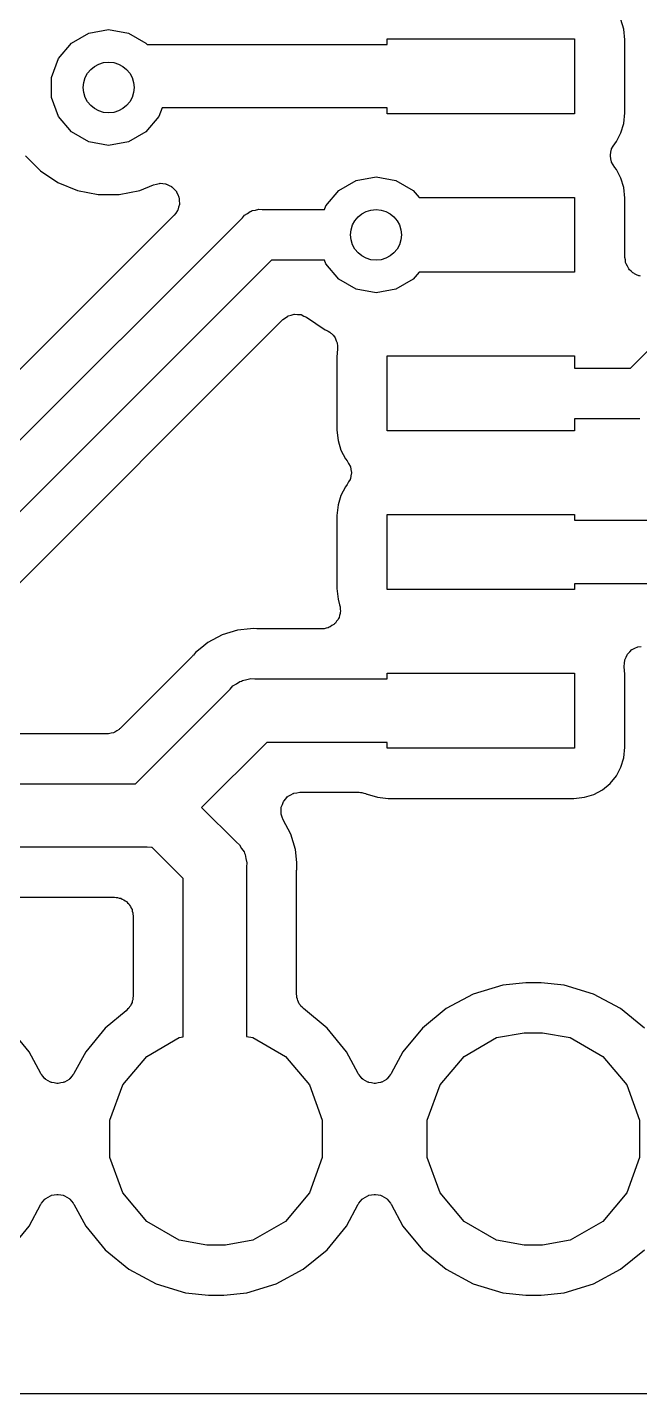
# Model space of a CAD drawing. Extents: x 91 to 190.2, y -113.9 to -59.9.
# Drawn here: x 127.53 to 132.43, y -113.13 to -102.19 of the extents above; entities that cross this region are included whole.
import ezdxf

# ---------------------------------------------------------------- set-up
doc = ezdxf.new("R2010")
doc.units = 0
doc.header["$MEASUREMENT"] = 0
doc.layers.add('BLACK', color=7, linetype='CONTINUOUS')

msp = doc.modelspace()

# ---------------------------------------------------------------- linework, layer by layer
at = {"layer": 'BLACK', "linetype": 'CONTINUOUS'}
for p, q in [((132.304, -102.202), (132.281, -102.126)), ((127.882, -102.314), (128.021, -102.234)), ((128.021, -102.234), (128.18, -102.206)), ((128.18, -102.206), (128.339, -102.234)), ((128.339, -102.234), (128.478, -102.314)), ((130.41, -102.326), (130.41, -102.28)), ((130.41, -102.28), (131.91, -102.28)), ((131.91, -102.28), (131.91, -102.88)), ((132.313, -102.287), (132.304, -102.202)), ((132.313, -102.873), (132.313, -102.287)), ((127.778, -102.438), (127.882, -102.314)), ((128.478, -102.314), (128.488, -102.326)), ((128.488, -102.326), (130.41, -102.326)), ((127.723, -102.589), (127.778, -102.438)), ((127.723, -102.751), (127.723, -102.589)), ((127.778, -102.902), (127.723, -102.751)), ((128.607, -102.834), (128.582, -102.902)), ((130.41, -102.834), (128.607, -102.834)), ((130.41, -102.88), (130.41, -102.834)), ((127.882, -103.026), (127.778, -102.902)), ((128.582, -102.902), (128.478, -103.026)), ((131.91, -102.88), (130.41, -102.88)), ((132.281, -103.034), (132.304, -102.958)), ((132.304, -102.958), (132.313, -102.873)), ((128.021, -103.106), (127.882, -103.026)), ((128.478, -103.026), (128.339, -103.106)), ((132.244, -103.103), (132.281, -103.034)), ((128.18, -103.134), (128.021, -103.106)), ((128.339, -103.106), (128.18, -103.134)), ((132.201, -103.189), (132.205, -103.165)), ((132.205, -103.165), (132.206, -103.164)), ((132.206, -103.162), (132.219, -103.141)), ((132.206, -103.164), (132.206, -103.162)), ((132.219, -103.141), (132.231, -103.12)), ((132.231, -103.12), (132.244, -103.103)), ((127.514, -103.216), (127.634, -103.336)), ((132.197, -103.213), (132.201, -103.189)), ((132.197, -103.215), (132.197, -103.213)), ((132.197, -103.217), (132.197, -103.215)), ((132.201, -103.241), (132.197, -103.217)), ((132.205, -103.265), (132.201, -103.241)), ((132.206, -103.266), (132.205, -103.265)), ((132.206, -103.268), (132.206, -103.266)), ((132.219, -103.289), (132.206, -103.268)), ((132.231, -103.31), (132.219, -103.289)), ((127.634, -103.336), (127.774, -103.43)), ((130.161, -103.414), (130.32, -103.386)), ((130.32, -103.386), (130.479, -103.414)), ((132.244, -103.327), (132.231, -103.31)), ((132.281, -103.396), (132.244, -103.327)), ((132.304, -103.472), (132.281, -103.396)), ((127.774, -103.43), (127.93, -103.494)), ((127.93, -103.494), (128.096, -103.527)), ((128.264, -103.527), (128.43, -103.494)), ((128.43, -103.494), (128.54, -103.449)), ((128.54, -103.449), (128.562, -103.444)), ((128.562, -103.444), (128.585, -103.438)), ((128.585, -103.438), (128.588, -103.438)), ((128.588, -103.438), (128.591, -103.437)), ((128.591, -103.437), (128.614, -103.44)), ((128.614, -103.44), (128.636, -103.442)), ((128.636, -103.442), (128.639, -103.444)), ((128.639, -103.444), (128.643, -103.444)), ((128.643, -103.444), (128.663, -103.455)), ((128.663, -103.455), (128.684, -103.464)), ((128.684, -103.464), (128.686, -103.467)), ((128.686, -103.467), (128.689, -103.468)), ((128.689, -103.468), (128.704, -103.485)), ((128.704, -103.485), (128.72, -103.501)), ((128.72, -103.501), (128.722, -103.504)), ((128.722, -103.504), (128.724, -103.507)), ((128.724, -103.507), (128.733, -103.528)), ((129.918, -103.618), (130.022, -103.494)), ((130.022, -103.494), (130.161, -103.414)), ((130.479, -103.414), (130.618, -103.494)), ((130.618, -103.494), (130.665, -103.55)), ((132.313, -103.557), (132.304, -103.472)), ((132.356, -104.917), (133.817, -103.456)), ((128.096, -103.527), (128.264, -103.527)), ((128.733, -103.528), (128.742, -103.548)), ((128.746, -103.607), (128.739, -103.629)), ((128.742, -103.548), (128.743, -103.552)), ((128.743, -103.552), (128.744, -103.555)), ((128.744, -103.555), (128.745, -103.578)), ((128.745, -103.578), (128.747, -103.6)), ((128.747, -103.6), (128.746, -103.603)), ((128.746, -103.603), (128.746, -103.607)), ((129.907, -103.647), (129.918, -103.618)), ((130.665, -103.55), (131.91, -103.55)), ((131.91, -103.55), (131.91, -104.15)), ((132.313, -104.032), (132.313, -103.557)), ((128.704, -103.693), (126.494, -105.903)), ((126.616, -106.347), (129.25, -103.713)), ((128.717, -103.675), (128.704, -103.693)), ((128.731, -103.656), (128.717, -103.675)), ((128.732, -103.653), (128.731, -103.656)), ((128.734, -103.651), (128.732, -103.653)), ((128.739, -103.629), (128.734, -103.651)), ((129.25, -103.713), (129.267, -103.692)), ((129.267, -103.692), (129.291, -103.678)), ((129.291, -103.678), (129.313, -103.663)), ((129.313, -103.663), (129.322, -103.661)), ((129.322, -103.661), (129.329, -103.656)), ((129.329, -103.656), (129.356, -103.651)), ((129.356, -103.651), (129.382, -103.644)), ((129.382, -103.644), (129.409, -103.647)), ((129.409, -103.647), (129.907, -103.647)), ((129.484, -104.053), (126.85, -106.687)), ((129.907, -104.053), (129.484, -104.053)), ((129.918, -104.082), (129.907, -104.053)), ((132.316, -104.051), (132.313, -104.032)), ((132.318, -104.071), (132.316, -104.051)), ((130.022, -104.206), (129.918, -104.082)), ((130.665, -104.15), (130.618, -104.206)), ((131.91, -104.15), (130.665, -104.15)), ((132.321, -104.077), (132.318, -104.071)), ((132.322, -104.083), (132.321, -104.077)), ((132.332, -104.1), (132.322, -104.083)), ((132.34, -104.118), (132.332, -104.1)), ((132.344, -104.123), (132.34, -104.118)), ((132.348, -104.129), (132.344, -104.123)), ((132.363, -104.141), (132.348, -104.129)), ((132.377, -104.155), (132.363, -104.141)), ((132.383, -104.158), (132.377, -104.155)), ((132.388, -104.162), (132.383, -104.158)), ((132.406, -104.169), (132.388, -104.162)), ((130.161, -104.286), (130.022, -104.206)), ((130.618, -104.206), (130.479, -104.286)), ((132.424, -104.177), (132.406, -104.169)), ((132.43, -104.178), (132.424, -104.177)), ((132.437, -104.18), (132.43, -104.178)), ((130.32, -104.314), (130.161, -104.286)), ((130.479, -104.286), (130.32, -104.314)), ((129.617, -104.498), (129.641, -104.492)), ((129.641, -104.492), (129.665, -104.485)), ((129.665, -104.485), (129.666, -104.485)), ((129.666, -104.485), (129.668, -104.485)), ((129.668, -104.485), (129.692, -104.487)), ((129.692, -104.487), (129.717, -104.489)), ((129.717, -104.489), (129.718, -104.489)), ((129.718, -104.489), (129.72, -104.489)), ((129.72, -104.489), (129.742, -104.5)), ((127.153, -106.95), (129.575, -104.528)), ((129.575, -104.528), (129.595, -104.514)), ((129.595, -104.514), (129.615, -104.5)), ((129.615, -104.5), (129.616, -104.499)), ((129.616, -104.499), (129.617, -104.498)), ((129.742, -104.5), (129.764, -104.51)), ((129.764, -104.51), (129.914, -104.61)), ((129.914, -104.61), (129.922, -104.613)), ((129.922, -104.613), (129.936, -104.622)), ((129.936, -104.622), (129.951, -104.629)), ((129.951, -104.629), (129.958, -104.636)), ((129.958, -104.636), (129.965, -104.641)), ((129.965, -104.641), (129.976, -104.654)), ((129.976, -104.654), (129.988, -104.667)), ((129.988, -104.667), (129.992, -104.675)), ((129.992, -104.675), (129.997, -104.682)), ((129.997, -104.682), (130.002, -104.698)), ((130.002, -104.698), (130.009, -104.714)), ((130.009, -104.714), (130.01, -104.723)), ((130.013, -104.766), (130.007, -104.827)), ((130.01, -104.723), (130.013, -104.732)), ((130.013, -104.732), (130.012, -104.749)), ((130.012, -104.749), (130.013, -104.766)), ((130.41, -105.42), (130.41, -104.82)), ((130.41, -104.82), (131.91, -104.82)), ((131.91, -104.82), (131.91, -104.917)), ((130.007, -104.827), (130.007, -105.413)), ((131.91, -104.917), (132.356, -104.917)), ((132.431, -105.323), (131.91, -105.323)), ((131.91, -105.323), (131.91, -105.42)), ((130.007, -105.413), (130.016, -105.498)), ((131.91, -105.42), (130.41, -105.42)), ((130.016, -105.498), (130.039, -105.574)), ((130.039, -105.574), (130.076, -105.643)), ((130.076, -105.643), (130.089, -105.66)), ((130.089, -105.66), (130.101, -105.681)), ((130.101, -105.681), (130.114, -105.702)), ((130.114, -105.808), (130.101, -105.829)), ((130.114, -105.702), (130.114, -105.704)), ((130.114, -105.704), (130.115, -105.705)), ((130.115, -105.805), (130.114, -105.806)), ((130.114, -105.806), (130.114, -105.808)), ((130.115, -105.705), (130.119, -105.729)), ((130.119, -105.781), (130.115, -105.805)), ((130.119, -105.729), (130.123, -105.753)), ((130.123, -105.757), (130.119, -105.781)), ((130.123, -105.753), (130.123, -105.755)), ((130.123, -105.755), (130.123, -105.757)), ((130.076, -105.867), (130.039, -105.936)), ((130.089, -105.85), (130.076, -105.867)), ((130.101, -105.829), (130.089, -105.85)), ((130.016, -106.012), (130.007, -106.097)), ((130.039, -105.936), (130.016, -106.012)), ((130.007, -106.097), (130.007, -106.683)), ((130.41, -106.69), (130.41, -106.09)), ((130.41, -106.09), (131.91, -106.09)), ((131.91, -106.09), (131.91, -106.136)), ((131.91, -106.136), (132.679, -106.136)), ((130.007, -106.683), (130.016, -106.768)), ((132.585, -106.644), (131.91, -106.644)), ((131.91, -106.644), (131.91, -106.69)), ((130.016, -106.768), (130.029, -106.812)), ((131.91, -106.69), (130.41, -106.69)), ((130.027, -106.898), (130.024, -106.915)), ((130.033, -106.882), (130.027, -106.898)), ((130.029, -106.812), (130.03, -106.821)), ((130.03, -106.821), (130.033, -106.83)), ((130.033, -106.83), (130.033, -106.847)), ((130.033, -106.847), (130.035, -106.864)), ((130.035, -106.864), (130.033, -106.873)), ((130.033, -106.873), (130.033, -106.882)), ((129.315, -107.005), (129.212, -107.015)), ((129.34, -107.003), (129.315, -107.005)), ((129.315, -107.005), (129.315, -107.005)), ((129.365, -107.005), (129.34, -107.003)), ((129.372, -107.005), (129.365, -107.005)), ((129.379, -107.006), (129.372, -107.005)), ((129.886, -107.006), (129.379, -107.006)), ((129.895, -107.004), (129.886, -107.006)), ((129.904, -107.005), (129.895, -107.004)), ((129.92, -107), (129.904, -107.005)), ((129.937, -106.997), (129.92, -107)), ((129.945, -106.992), (129.937, -106.997)), ((129.953, -106.99), (129.945, -106.992)), ((129.967, -106.979), (129.953, -106.99)), ((129.982, -106.971), (129.967, -106.979)), ((129.988, -106.964), (129.982, -106.971)), ((129.995, -106.959), (129.988, -106.964)), ((130.004, -106.944), (129.995, -106.959)), ((130.016, -106.931), (130.004, -106.944)), ((130.019, -106.922), (130.016, -106.931)), ((130.024, -106.915), (130.019, -106.922)), ((128.975, -107.114), (128.925, -107.154)), ((129.089, -107.053), (128.975, -107.114)), ((129.212, -107.015), (129.089, -107.053)), ((128.85, -107.225), (128.273, -107.802)), ((128.854, -107.219), (128.85, -107.225)), ((128.86, -107.215), (128.854, -107.219)), ((128.875, -107.195), (128.86, -107.215)), ((128.925, -107.154), (128.875, -107.195)), ((128.925, -107.154), (128.925, -107.154)), ((132.311, -107.254), (132.322, -107.231)), ((132.322, -107.231), (132.332, -107.208)), ((132.332, -107.208), (132.333, -107.208)), ((132.333, -107.207), (132.351, -107.189)), ((132.333, -107.208), (132.333, -107.207)), ((132.351, -107.189), (132.369, -107.171)), ((132.369, -107.171), (132.37, -107.17)), ((132.369, -107.171), (132.369, -107.171)), ((132.37, -107.17), (132.393, -107.16)), ((132.393, -107.16), (132.416, -107.149)), ((132.416, -107.149), (132.417, -107.148)), ((132.416, -107.149), (132.416, -107.149)), ((132.417, -107.148), (132.442, -107.146)), ((132.307, -107.306), (132.309, -107.281)), ((132.307, -107.307), (132.307, -107.306)), ((132.307, -107.308), (132.307, -107.307)), ((132.313, -107.367), (132.307, -107.308)), ((132.309, -107.281), (132.311, -107.256)), ((132.311, -107.255), (132.311, -107.254)), ((132.311, -107.256), (132.311, -107.255)), ((129.174, -107.462), (129.203, -107.446)), ((129.203, -107.446), (129.231, -107.426)), ((129.231, -107.426), (129.242, -107.423)), ((129.242, -107.423), (129.252, -107.418)), ((129.252, -107.418), (129.285, -107.412)), ((129.285, -107.412), (129.318, -107.403)), ((129.318, -107.403), (129.351, -107.406)), ((129.351, -107.406), (130.41, -107.406)), ((130.41, -107.406), (130.41, -107.36)), ((130.41, -107.36), (131.91, -107.36)), ((131.91, -107.36), (131.91, -107.96)), ((132.313, -107.953), (132.313, -107.367)), ((128.417, -108.224), (129.153, -107.488)), ((129.153, -107.488), (129.174, -107.462)), ((128.167, -107.846), (124.734, -107.846)), ((128.173, -107.845), (128.167, -107.846)), ((128.18, -107.845), (128.173, -107.845)), ((128.199, -107.84), (128.18, -107.845)), ((128.218, -107.837), (128.199, -107.84)), ((128.224, -107.834), (128.218, -107.837)), ((128.23, -107.832), (128.224, -107.834)), ((128.246, -107.821), (128.23, -107.832)), ((128.263, -107.811), (128.246, -107.821)), ((128.268, -107.806), (128.263, -107.811)), ((128.273, -107.802), (128.268, -107.806)), ((129.445, -107.914), (128.924, -108.435)), ((130.41, -107.914), (129.445, -107.914)), ((130.41, -107.96), (130.41, -107.914)), ((131.91, -107.96), (130.41, -107.96)), ((132.304, -108.038), (132.313, -107.953)), ((132.281, -108.114), (132.304, -108.038)), ((132.194, -108.244), (132.244, -108.183)), ((132.244, -108.183), (132.281, -108.114)), ((124.395, -108.246), (128.395, -108.246)), ((128.395, -108.246), (128.417, -108.224)), ((129.637, -108.335), (129.657, -108.323)), ((129.657, -108.323), (129.66, -108.323)), ((129.66, -108.323), (129.662, -108.321)), ((129.662, -108.321), (129.685, -108.318)), ((129.685, -108.318), (129.709, -108.314)), ((129.709, -108.314), (130.186, -108.314)), ((130.186, -108.314), (130.197, -108.316)), ((130.197, -108.316), (130.207, -108.316)), ((130.207, -108.316), (130.222, -108.32)), ((130.222, -108.32), (130.237, -108.323)), ((130.237, -108.323), (130.247, -108.328)), ((132.064, -108.331), (132.133, -108.294)), ((132.133, -108.294), (132.194, -108.244)), ((128.924, -108.435), (129.202, -108.713)), ((129.562, -108.433), (129.571, -108.411)), ((129.562, -108.436), (129.562, -108.433)), ((129.571, -108.411), (129.579, -108.389)), ((129.579, -108.389), (129.58, -108.387)), ((129.58, -108.387), (129.581, -108.385)), ((129.581, -108.385), (129.597, -108.367)), ((129.597, -108.367), (129.612, -108.349)), ((129.612, -108.349), (129.614, -108.348)), ((129.614, -108.348), (129.616, -108.346)), ((129.616, -108.346), (129.637, -108.335)), ((130.247, -108.328), (130.25, -108.33)), ((130.25, -108.33), (130.332, -108.354)), ((130.332, -108.354), (130.417, -108.363)), ((130.417, -108.363), (131.903, -108.363)), ((131.903, -108.363), (131.988, -108.354)), ((131.988, -108.354), (132.064, -108.331)), ((129.56, -108.485), (129.561, -108.462)), ((129.561, -108.488), (129.56, -108.485)), ((129.561, -108.438), (129.562, -108.436)), ((129.561, -108.462), (129.561, -108.438)), ((129.561, -108.49), (129.561, -108.488)), ((129.569, -108.512), (129.561, -108.49)), ((129.576, -108.535), (129.569, -108.512)), ((129.637, -108.649), (129.576, -108.535)), ((129.675, -108.772), (129.637, -108.649)), ((128.489, -108.754), (124.301, -108.754)), ((128.522, -108.757), (128.489, -108.754)), ((128.527, -108.756), (128.522, -108.757)), ((128.776, -109.005), (128.527, -108.756)), ((129.202, -108.713), (129.228, -108.734)), ((129.228, -108.734), (129.244, -108.763)), ((129.244, -108.763), (129.264, -108.791)), ((129.264, -108.791), (129.267, -108.802)), ((129.267, -108.802), (129.272, -108.812)), ((129.272, -108.812), (129.278, -108.845)), ((129.278, -108.845), (129.287, -108.878)), ((129.685, -108.875), (129.675, -108.772)), ((129.287, -108.878), (129.284, -108.911)), ((129.284, -108.911), (129.284, -110.27)), ((129.684, -108.939), (129.685, -108.932)), ((129.684, -109.931), (129.684, -108.939)), ((129.687, -108.9), (129.685, -108.875)), ((129.685, -108.875), (129.685, -108.875)), ((129.685, -108.875), (129.685, -108.875)), ((129.685, -108.925), (129.687, -108.9)), ((129.685, -108.932), (129.685, -108.925)), ((128.776, -110.273), (128.776, -109.005)), ((124.329, -109.154), (128.226, -109.154)), ((128.226, -109.154), (128.239, -109.156)), ((128.239, -109.156), (128.252, -109.156)), ((128.252, -109.156), (128.264, -109.161)), ((128.264, -109.161), (128.277, -109.163)), ((128.277, -109.163), (128.289, -109.17)), ((128.289, -109.17), (128.301, -109.174)), ((128.301, -109.174), (128.311, -109.183)), ((128.311, -109.183), (128.322, -109.189)), ((128.322, -109.189), (128.331, -109.199)), ((128.331, -109.199), (128.341, -109.208)), ((128.341, -109.208), (128.347, -109.219)), ((128.347, -109.219), (128.356, -109.229)), ((128.356, -109.229), (128.36, -109.241)), ((128.36, -109.241), (128.367, -109.253)), ((128.367, -109.253), (128.369, -109.266)), ((128.369, -109.266), (128.374, -109.278)), ((128.374, -109.278), (128.374, -109.291)), ((128.374, -109.291), (128.376, -109.304)), ((128.376, -109.304), (128.376, -109.947)), ((131.519, -109.84), (131.335, -109.858)), ((131.641, -109.84), (131.519, -109.84)), ((131.825, -109.858), (131.641, -109.84)), ((128.374, -109.961), (128.373, -109.975)), ((128.376, -109.947), (128.374, -109.961)), ((129.686, -109.944), (129.684, -109.931)), ((129.687, -109.958), (129.686, -109.944)), ((129.691, -109.97), (129.687, -109.958)), ((131.099, -109.93), (130.882, -110.046)), ((131.335, -109.858), (131.099, -109.93)), ((132.061, -109.93), (131.825, -109.858)), ((132.278, -110.046), (132.061, -109.93)), ((128.321, -110.063), (128.152, -110.202)), ((128.33, -110.052), (128.321, -110.063)), ((128.341, -110.043), (128.33, -110.052)), ((128.347, -110.033), (128.341, -110.043)), ((128.355, -110.023), (128.347, -110.033)), ((128.36, -110.01), (128.355, -110.023)), ((128.367, -109.998), (128.36, -110.01)), ((128.369, -109.986), (128.367, -109.998)), ((128.373, -109.975), (128.369, -109.986)), ((129.693, -109.982), (129.691, -109.97)), ((129.7, -109.994), (129.693, -109.982)), ((129.705, -110.007), (129.7, -109.994)), ((129.713, -110.016), (129.705, -110.007)), ((129.719, -110.027), (129.713, -110.016)), ((129.73, -110.036), (129.719, -110.027)), ((129.739, -110.046), (129.73, -110.036)), ((129.928, -110.202), (129.739, -110.046)), ((130.882, -110.046), (130.692, -110.202)), ((132.468, -110.202), (132.278, -110.046)), ((127.544, -110.392), (127.388, -110.202)), ((128.152, -110.202), (127.996, -110.392)), ((128.485, -110.429), (128.745, -110.279)), ((128.745, -110.279), (128.776, -110.273)), ((129.284, -110.27), (129.335, -110.279)), ((129.335, -110.279), (129.595, -110.429)), ((130.084, -110.392), (129.928, -110.202)), ((130.692, -110.202), (130.536, -110.392)), ((131.025, -110.429), (131.285, -110.279)), ((131.285, -110.279), (131.506, -110.24)), ((131.506, -110.24), (131.654, -110.24)), ((131.654, -110.24), (131.875, -110.279)), ((131.875, -110.279), (132.135, -110.429)), ((127.638, -110.567), (127.544, -110.392)), ((127.996, -110.392), (127.902, -110.567)), ((130.178, -110.567), (130.084, -110.392)), ((130.536, -110.392), (130.442, -110.567)), ((128.293, -110.658), (128.485, -110.429)), ((129.595, -110.429), (129.787, -110.658)), ((130.833, -110.658), (131.025, -110.429)), ((132.135, -110.429), (132.327, -110.658)), ((127.641, -110.571), (127.638, -110.567)), ((127.643, -110.575), (127.641, -110.571)), ((127.657, -110.591), (127.643, -110.575)), ((127.67, -110.608), (127.657, -110.591)), ((127.674, -110.61), (127.67, -110.608)), ((127.677, -110.614), (127.674, -110.61)), ((127.696, -110.624), (127.677, -110.614)), ((127.863, -110.614), (127.844, -110.624)), ((127.866, -110.61), (127.863, -110.614)), ((127.87, -110.608), (127.866, -110.61)), ((127.883, -110.591), (127.87, -110.608)), ((127.897, -110.575), (127.883, -110.591)), ((127.899, -110.571), (127.897, -110.575)), ((127.902, -110.567), (127.899, -110.571)), ((130.181, -110.571), (130.178, -110.567)), ((130.183, -110.575), (130.181, -110.571)), ((130.197, -110.591), (130.183, -110.575)), ((130.21, -110.608), (130.197, -110.591)), ((130.214, -110.61), (130.21, -110.608)), ((130.217, -110.614), (130.214, -110.61)), ((130.236, -110.624), (130.217, -110.614)), ((130.403, -110.614), (130.384, -110.624)), ((130.406, -110.61), (130.403, -110.614)), ((130.41, -110.608), (130.406, -110.61)), ((130.423, -110.591), (130.41, -110.608)), ((130.437, -110.575), (130.423, -110.591)), ((130.439, -110.571), (130.437, -110.575)), ((130.442, -110.567), (130.439, -110.571)), ((127.714, -110.635), (127.696, -110.624)), ((127.719, -110.636), (127.714, -110.635)), ((127.723, -110.639), (127.719, -110.636)), ((127.744, -110.642), (127.723, -110.639)), ((127.765, -110.646), (127.744, -110.642)), ((127.77, -110.645), (127.765, -110.646)), ((127.775, -110.646), (127.77, -110.645)), ((127.796, -110.642), (127.775, -110.646)), ((127.817, -110.639), (127.796, -110.642)), ((127.821, -110.636), (127.817, -110.639)), ((127.826, -110.635), (127.821, -110.636)), ((127.844, -110.624), (127.826, -110.635)), ((128.19, -110.94), (128.293, -110.658)), ((129.787, -110.658), (129.89, -110.94)), ((130.254, -110.635), (130.236, -110.624)), ((130.259, -110.636), (130.254, -110.635)), ((130.263, -110.639), (130.259, -110.636)), ((130.284, -110.642), (130.263, -110.639)), ((130.305, -110.646), (130.284, -110.642)), ((130.31, -110.645), (130.305, -110.646)), ((130.315, -110.646), (130.31, -110.645)), ((130.336, -110.642), (130.315, -110.646)), ((130.357, -110.639), (130.336, -110.642)), ((130.361, -110.636), (130.357, -110.639)), ((130.366, -110.635), (130.361, -110.636)), ((130.384, -110.624), (130.366, -110.635)), ((130.73, -110.94), (130.833, -110.658)), ((132.327, -110.658), (132.43, -110.94)), ((128.19, -111.24), (128.19, -110.94)), ((129.89, -110.94), (129.89, -111.24)), ((130.73, -111.24), (130.73, -110.94)), ((132.43, -110.94), (132.43, -111.24)), ((128.293, -111.522), (128.19, -111.24)), ((129.89, -111.24), (129.787, -111.522)), ((130.833, -111.522), (130.73, -111.24)), ((132.43, -111.24), (132.327, -111.522)), ((127.641, -111.609), (127.643, -111.605)), ((127.643, -111.605), (127.657, -111.589)), ((127.657, -111.589), (127.67, -111.572)), ((127.67, -111.572), (127.674, -111.57)), ((127.674, -111.57), (127.677, -111.566)), ((127.677, -111.566), (127.696, -111.556)), ((127.696, -111.556), (127.714, -111.545)), ((127.714, -111.545), (127.719, -111.544)), ((127.719, -111.544), (127.723, -111.541)), ((127.723, -111.541), (127.744, -111.538)), ((127.744, -111.538), (127.765, -111.534)), ((127.765, -111.534), (127.77, -111.535)), ((127.77, -111.535), (127.775, -111.534)), ((127.775, -111.534), (127.796, -111.538)), ((127.796, -111.538), (127.817, -111.541)), ((127.817, -111.541), (127.821, -111.544)), ((127.821, -111.544), (127.826, -111.545)), ((127.826, -111.545), (127.844, -111.556)), ((127.844, -111.556), (127.863, -111.566)), ((127.863, -111.566), (127.866, -111.57)), ((127.866, -111.57), (127.87, -111.572)), ((127.87, -111.572), (127.883, -111.589)), ((127.883, -111.589), (127.897, -111.605)), ((127.897, -111.605), (127.899, -111.609)), ((128.485, -111.751), (128.293, -111.522)), ((129.787, -111.522), (129.595, -111.751)), ((130.181, -111.609), (130.183, -111.605)), ((130.183, -111.605), (130.197, -111.589)), ((130.197, -111.589), (130.21, -111.572)), ((130.21, -111.572), (130.214, -111.57)), ((130.214, -111.57), (130.217, -111.566)), ((130.217, -111.566), (130.236, -111.556)), ((130.236, -111.556), (130.254, -111.545)), ((130.254, -111.545), (130.259, -111.544)), ((130.259, -111.544), (130.263, -111.541)), ((130.263, -111.541), (130.284, -111.538)), ((130.284, -111.538), (130.305, -111.534)), ((130.305, -111.534), (130.31, -111.535)), ((130.31, -111.535), (130.315, -111.534)), ((130.315, -111.534), (130.336, -111.538)), ((130.336, -111.538), (130.357, -111.541)), ((130.357, -111.541), (130.361, -111.544)), ((130.361, -111.544), (130.366, -111.545)), ((130.366, -111.545), (130.384, -111.556)), ((130.384, -111.556), (130.403, -111.566)), ((130.403, -111.566), (130.406, -111.57)), ((130.406, -111.57), (130.41, -111.572)), ((130.41, -111.572), (130.423, -111.589)), ((130.423, -111.589), (130.437, -111.605)), ((130.437, -111.605), (130.439, -111.609)), ((131.025, -111.751), (130.833, -111.522)), ((132.327, -111.522), (132.135, -111.751)), ((127.544, -111.788), (127.638, -111.613)), ((127.638, -111.613), (127.641, -111.609)), ((127.899, -111.609), (127.902, -111.613)), ((127.902, -111.613), (127.996, -111.788)), ((130.084, -111.788), (130.178, -111.613)), ((130.178, -111.613), (130.181, -111.609)), ((130.439, -111.609), (130.442, -111.613)), ((130.442, -111.613), (130.536, -111.788)), ((127.388, -111.978), (127.544, -111.788)), ((127.996, -111.788), (128.152, -111.978)), ((128.745, -111.901), (128.485, -111.751)), ((129.595, -111.751), (129.335, -111.901)), ((129.928, -111.978), (130.084, -111.788)), ((130.536, -111.788), (130.692, -111.978)), ((131.285, -111.901), (131.025, -111.751)), ((132.135, -111.751), (131.875, -111.901)), ((128.966, -111.94), (128.745, -111.901)), ((129.335, -111.901), (129.114, -111.94)), ((131.506, -111.94), (131.285, -111.901)), ((131.875, -111.901), (131.654, -111.94)), ((128.152, -111.978), (128.342, -112.134)), ((129.114, -111.94), (128.966, -111.94)), ((129.738, -112.134), (129.928, -111.978)), ((130.692, -111.978), (130.882, -112.134)), ((131.654, -111.94), (131.506, -111.94)), ((132.278, -112.134), (132.468, -111.978)), ((128.342, -112.134), (128.559, -112.25)), ((129.521, -112.25), (129.738, -112.134)), ((130.882, -112.134), (131.099, -112.25)), ((132.061, -112.25), (132.278, -112.134)), ((128.559, -112.25), (128.795, -112.322)), ((129.285, -112.322), (129.521, -112.25)), ((131.099, -112.25), (131.335, -112.322)), ((131.825, -112.322), (132.061, -112.25)), ((128.795, -112.322), (128.979, -112.34)), ((128.979, -112.34), (129.101, -112.34)), ((129.101, -112.34), (129.285, -112.322)), ((131.335, -112.322), (131.519, -112.34)), ((131.519, -112.34), (131.641, -112.34)), ((131.641, -112.34), (131.825, -112.322)), ((177.193, -113.13), (107.599, -113.13))]:
    msp.add_line(p, q, dxfattribs=at)
at = {"layer": 'BLACK'}
for centre in [(128.18, -102.67), (130.32, -103.85)]:
    msp.add_circle(centre, 0.2032, dxfattribs=at)

doc.saveas('drawing.dxf')
